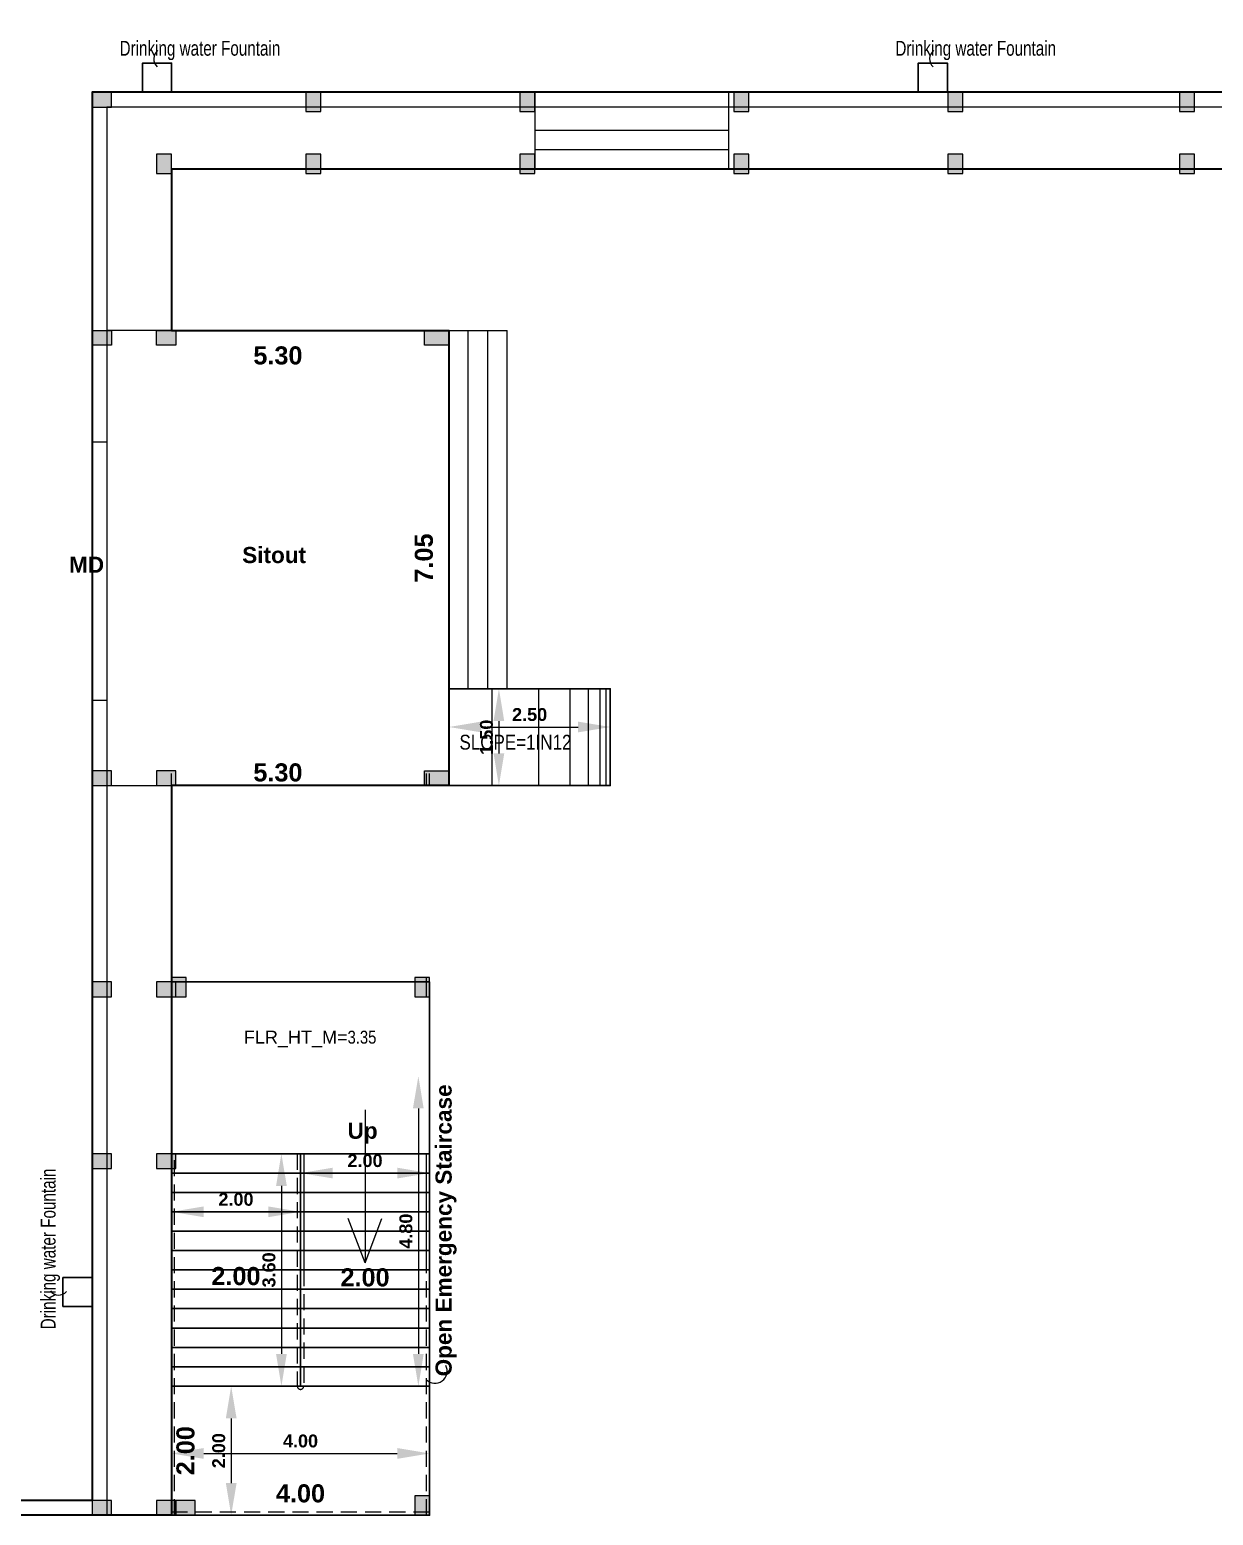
# Model space of a CAD drawing. Header units: metres. Extents: x 0 to 602, y 0 to 196.
# Drawn here: x 313.76 to 332.09, y 68.31 to 91.31 of the extents above; entities that cross this region are included whole.
import ezdxf

# ---------------------------------------------------------------- set-up
doc = ezdxf.new("R2010")
doc.units = ezdxf.units.M
doc.header["$MEASUREMENT"] = 0
doc.linetypes.add('HIDDEN', pattern=[0.375, 0.25, -0.125])
for name, color, linetype, lineweight in [('BLK_1_DA_RAMP_2', 1, 'Continuous', 35), ('BLK_1_FLR_0_BLT_UP_AREA', 4, 'Continuous', 30), ('BLK_1_FLR_0_DRINKING_WATER', 4, 'Continuous', 30), ('BLK_1_FLR_0_FIRESTAIR_1', 1, 'Continuous', 30), ('BLK_1_FLR_0_FIRESTAIR_1_FLIGHT_1', 7, 'Continuous', 30), ('BLK_1_FLR_0_FIRESTAIR_1_FLIGHT_2', 7, 'Continuous', 30), ('BLK_1_FLR_0_FIRESTAIR_1_LANDING_1', 7, 'Continuous', 30)]:
    doc.layers.add(name, color=color, linetype=linetype, lineweight=lineweight)
doc.layers.add('BLK_1_FLR_0_CARPET_AREA', color=10, linetype='Continuous')
doc.styles.add('.5', font='GILC____.TTF', dxfattribs={"height": 0.5})
doc.styles.add('Ar Bold', font='arialbd.ttf')
doc.styles.get("Standard").update_dxf_attribs({"font": 'swissc.ttf', "height": 0.23})
doc.dimstyles.new('$Side open200', dxfattribs={"dimtxt": 1, "dimasz": 0.5, "dimexe": 0.18, "dimexo": 0.0625, "dimgap": 0.09, "dimtad": 1, "dimzin": 4, "dimdsep": 46, "dimtxsty": 'Ar Bold', "dimcen": 0.09, "dimse1": 1, "dimse2": 1, "dimclrd": 252, "dimclrt": 40, "dimadec": 0, "dimazin": 0, "dimtfac": 1, "dimtix": 1, "dimtofl": 0, "dimtmove": 2, "dimatfit": 0, "dimfxl": 0, "dimtzin": 0, "dimarcsym": 0})
doc.dimstyles.new('~dimensions', dxfattribs={"dimtxt": 0.28, "dimasz": 0.17, "dimexe": 0.05, "dimexo": 0.0625, "dimgap": 0.06, "dimtad": 1, "dimzin": 4, "dimdsep": 46, "dimtxsty": 'Ar Bold', "dimcen": 0.09, "dimse1": 1, "dimse2": 1, "dimsd1": 1, "dimsd2": 1, "dimclrt": 4, "dimadec": 0, "dimazin": 0, "dimtfac": 1, "dimtix": 1, "dimtofl": 0, "dimtmove": 2, "dimatfit": 3, "dimfxl": 0, "dimtolj": 1, "dimtzin": 0, "dimarcsym": 0})

# ---------------------------------------------------------------- blocks, each defined once
blk = doc.blocks.new('*D1003')
at = {"layer": 'Defpoints', "color": 0, "linetype": 'Continuous', "lineweight": 30}
for p in [(315.952, 71.879), (317.952, 71.879), (317.952, 71.806)]:
    blk.add_point(p, dxfattribs=at)
at = {"color": 4, "linetype": 'Continuous', "insert": (316.952, 72.009), "char_height": 0.28, "attachment_point": 5, "style": 'Ar Bold'}
blk.add_mtext('\\A1;2.00', dxfattribs=at)
blk = doc.blocks.new('*D880')
at = {"layer": 'Defpoints', "color": 0, "linetype": 'Continuous', "lineweight": 30}
for p in [(317.952, 72.222), (319.952, 72.222), (319.952, 71.786)]:
    blk.add_point(p, dxfattribs=at)
at = {"color": 4, "linetype": 'Continuous', "insert": (318.952, 71.989), "char_height": 0.28, "attachment_point": 5, "style": 'Ar Bold'}
blk.add_mtext('\\A1;2.00', dxfattribs=at)
blk = doc.blocks.new('*D881')
at = {"layer": 'Defpoints', "color": 0, "linetype": 'Continuous', "lineweight": 30}
for p in [(317.272, 70.306), (316.374, 68.306), (317.272, 68.306)]:
    blk.add_point(p, dxfattribs=at)
at = {"color": 4, "linetype": 'Continuous', "insert": (316.171, 69.306), "char_height": 0.28, "attachment_point": 5, "rotation": 90, "style": 'Ar Bold'}
blk.add_mtext('\\A1;2.00', dxfattribs=at)
blk = doc.blocks.new('*D1018')
at = {"layer": 'Defpoints', "color": 0, "linetype": 'Continuous', "lineweight": 30}
for p in [(314.952, 86.656), (320.252, 86.656), (320.252, 86.064)]:
    blk.add_point(p, dxfattribs=at)
at = {"color": 4, "linetype": 'Continuous', "insert": (317.602, 86.267), "char_height": 0.28, "attachment_point": 5, "style": 'Ar Bold'}
blk.add_mtext('\\A1;5.30', dxfattribs=at)
blk = doc.blocks.new('*D1019')
at = {"layer": 'Defpoints', "color": 0, "linetype": 'Continuous', "lineweight": 30}
for p in [(320.068, 86.656), (320.252, 86.656), (320.252, 79.606)]:
    blk.add_point(p, dxfattribs=at)
at = {"color": 4, "linetype": 'Continuous', "insert": (319.865, 83.131), "char_height": 0.28, "attachment_point": 5, "rotation": 90, "style": 'Ar Bold'}
blk.add_mtext('\\A1;7.05', dxfattribs=at)
blk = doc.blocks.new('*D1127')
at = {"layer": 'Defpoints', "color": 0, "linetype": 'Continuous', "lineweight": 30}
for p in [(314.952, 79.606), (314.952, 79.606), (320.252, 79.606)]:
    blk.add_point(p, dxfattribs=at)
at = {"color": 4, "linetype": 'Continuous', "insert": (317.602, 79.809), "char_height": 0.28, "attachment_point": 5, "style": 'Ar Bold'}
blk.add_mtext('\\A1;5.30', dxfattribs=at)
blk = doc.blocks.new('*D1153')
at = {"layer": 'Defpoints', "color": 0, "linetype": 'Continuous', "lineweight": 30}
for p in [(315.952, 68.9), (319.952, 68.9), (319.952, 68.441)]:
    blk.add_point(p, dxfattribs=at)
at = {"color": 4, "linetype": 'Continuous', "insert": (317.952, 68.644), "char_height": 0.28, "attachment_point": 5, "style": 'Ar Bold'}
blk.add_mtext('\\A1;4.00', dxfattribs=at)
blk = doc.blocks.new('*D1270')
at = {"layer": 'BLK_1_DA_RAMP_2', "color": 1, "lineweight": -2, "ltscale": 0.1}
blk.add_line((320.752, 80.514), (322.252, 80.514), dxfattribs=at)
at = {"layer": 'BLK_1_DA_RAMP_2', "color": 1, "linetype": 'Continuous', "lineweight": 30, "ltscale": 0.1}
for points in [[(320.752, 80.598), (320.752, 80.431), (320.252, 80.514)], [(322.252, 80.598), (322.252, 80.431), (322.752, 80.514)]]:
    blk.add_solid(points, dxfattribs=at)
at = {"layer": 'Defpoints', "color": 0, "linetype": 'Continuous', "lineweight": 30, "ltscale": 0.1}
for p in [(320.252, 81.106), (322.752, 81.106), (322.752, 80.514)]:
    blk.add_point(p, dxfattribs=at)
at = {"layer": 'BLK_1_DA_RAMP_2', "color": 1, "linetype": 'Continuous', "lineweight": 30, "ltscale": 0.1, "insert": (321.502, 80.706), "char_height": 0.2, "attachment_point": 5, "style": 'Ar Bold'}
blk.add_mtext('2.50', dxfattribs=at)
blk = doc.blocks.new('*D1271')
at = {"layer": 'BLK_1_DA_RAMP_2', "color": 2, "lineweight": -2, "ltscale": 0.1}
blk.add_line((321.026, 80.606), (321.026, 80.106), dxfattribs=at)
at = {"layer": 'BLK_1_DA_RAMP_2', "color": 2, "linetype": 'Continuous', "lineweight": 30, "ltscale": 0.1}
for points in [[(320.943, 80.606), (321.109, 80.606), (321.026, 81.106)], [(320.943, 80.106), (321.109, 80.106), (321.026, 79.606)]]:
    blk.add_solid(points, dxfattribs=at)
at = {"layer": 'Defpoints', "color": 0, "linetype": 'Continuous', "lineweight": 30, "ltscale": 0.1}
for p in [(320.252, 81.106), (320.252, 79.606), (321.026, 79.606)]:
    blk.add_point(p, dxfattribs=at)
at = {"layer": 'BLK_1_DA_RAMP_2', "color": 2, "linetype": 'Continuous', "lineweight": 30, "ltscale": 0.1, "insert": (320.834, 80.356), "char_height": 0.2, "attachment_point": 5, "rotation": 90, "style": 'Ar Bold'}
blk.add_mtext('1.50', dxfattribs=at)
blk = doc.blocks.new('*D1284')
at = {"layer": 'BLK_1_FLR_0_FIRESTAIR_1_LANDING_1', "color": 2, "lineweight": -2}
blk.add_line((316.878, 69.806), (316.878, 68.806), dxfattribs=at)
at = {"layer": 'BLK_1_FLR_0_FIRESTAIR_1_LANDING_1', "color": 2, "linetype": 'Continuous', "lineweight": 30}
for points in [[(316.795, 69.806), (316.962, 69.806), (316.878, 70.306)], [(316.795, 68.806), (316.962, 68.806), (316.878, 68.306)]]:
    blk.add_solid(points, dxfattribs=at)
at = {"layer": 'Defpoints', "color": 0, "linetype": 'Continuous', "lineweight": 30}
for p in [(315.952, 70.306), (315.952, 68.306), (316.878, 68.306)]:
    blk.add_point(p, dxfattribs=at)
at = {"layer": 'BLK_1_FLR_0_FIRESTAIR_1_LANDING_1', "color": 2, "linetype": 'Continuous', "lineweight": 30, "insert": (316.686, 69.306), "char_height": 0.2, "attachment_point": 5, "rotation": 90, "style": 'Ar Bold'}
blk.add_mtext('2.00', dxfattribs=at)
blk = doc.blocks.new('*D1285')
at = {"layer": 'BLK_1_FLR_0_FIRESTAIR_1_LANDING_1', "color": 1, "lineweight": -2}
blk.add_line((316.452, 69.264), (319.452, 69.264), dxfattribs=at)
at = {"layer": 'BLK_1_FLR_0_FIRESTAIR_1_LANDING_1', "color": 1, "linetype": 'Continuous', "lineweight": 30}
for points in [[(316.452, 69.347), (316.452, 69.18), (315.952, 69.264)], [(319.452, 69.347), (319.452, 69.18), (319.952, 69.264)]]:
    blk.add_solid(points, dxfattribs=at)
at = {"layer": 'Defpoints', "color": 0, "linetype": 'Continuous', "lineweight": 30}
for p in [(315.952, 70.306), (319.952, 70.306), (319.952, 69.264)]:
    blk.add_point(p, dxfattribs=at)
at = {"layer": 'BLK_1_FLR_0_FIRESTAIR_1_LANDING_1', "color": 1, "linetype": 'Continuous', "lineweight": 30, "insert": (317.952, 69.456), "char_height": 0.2, "attachment_point": 5, "style": 'Ar Bold'}
blk.add_mtext('4.00', dxfattribs=at)
blk = doc.blocks.new('*D901')
at = {"layer": 'BLK_1_FLR_0_FIRESTAIR_1_FLIGHT_2', "color": 2, "lineweight": -2}
blk.add_line((316.452, 73.006), (317.452, 73.006), dxfattribs=at)
at = {"layer": 'BLK_1_FLR_0_FIRESTAIR_1_FLIGHT_2', "color": 2, "linetype": 'Continuous', "lineweight": 30}
for points in [[(316.452, 73.089), (316.452, 72.923), (315.952, 73.006)], [(317.452, 73.089), (317.452, 72.923), (317.952, 73.006)]]:
    blk.add_solid(points, dxfattribs=at)
at = {"layer": 'Defpoints', "color": 0, "linetype": 'Continuous', "lineweight": 30}
for p in [(315.952, 73.906), (317.952, 73.906), (317.952, 73.006)]:
    blk.add_point(p, dxfattribs=at)
at = {"layer": 'BLK_1_FLR_0_FIRESTAIR_1_FLIGHT_2', "color": 2, "linetype": 'Continuous', "lineweight": 30, "insert": (316.952, 73.198), "char_height": 0.2, "attachment_point": 5, "style": 'Ar Bold'}
blk.add_mtext('2.00', dxfattribs=at)
blk = doc.blocks.new('*D902')
at = {"layer": 'BLK_1_FLR_0_FIRESTAIR_1_FLIGHT_2', "color": 1, "lineweight": -2}
blk.add_line((317.656, 73.406), (317.656, 70.806), dxfattribs=at)
at = {"layer": 'BLK_1_FLR_0_FIRESTAIR_1_FLIGHT_2', "color": 1, "linetype": 'Continuous', "lineweight": 30}
for points in [[(317.573, 73.406), (317.74, 73.406), (317.656, 73.906)], [(317.573, 70.806), (317.74, 70.806), (317.656, 70.306)]]:
    blk.add_solid(points, dxfattribs=at)
at = {"layer": 'Defpoints', "color": 0, "linetype": 'Continuous', "lineweight": 30}
for p in [(317.952, 73.906), (317.656, 70.306), (317.952, 70.306)]:
    blk.add_point(p, dxfattribs=at)
at = {"layer": 'BLK_1_FLR_0_FIRESTAIR_1_FLIGHT_2', "color": 1, "linetype": 'Continuous', "lineweight": 30, "insert": (317.464, 72.106), "char_height": 0.2, "attachment_point": 5, "rotation": 90, "style": 'Ar Bold'}
blk.add_mtext('3.60', dxfattribs=at)
blk = doc.blocks.new('*D903')
at = {"layer": 'BLK_1_FLR_0_FIRESTAIR_1_FLIGHT_1', "color": 2, "lineweight": -2}
blk.add_line((318.452, 73.606), (319.452, 73.606), dxfattribs=at)
at = {"layer": 'BLK_1_FLR_0_FIRESTAIR_1_FLIGHT_1', "color": 2, "linetype": 'Continuous', "lineweight": 30}
for points in [[(318.452, 73.689), (318.452, 73.523), (317.952, 73.606)], [(319.452, 73.689), (319.452, 73.523), (319.952, 73.606)]]:
    blk.add_solid(points, dxfattribs=at)
at = {"layer": 'Defpoints', "color": 0, "linetype": 'Continuous', "lineweight": 30}
for p in [(317.952, 74.506), (319.952, 74.506), (319.952, 73.606)]:
    blk.add_point(p, dxfattribs=at)
at = {"layer": 'BLK_1_FLR_0_FIRESTAIR_1_FLIGHT_1', "color": 2, "linetype": 'Continuous', "lineweight": 30, "insert": (318.952, 73.798), "char_height": 0.2, "attachment_point": 5, "style": 'Ar Bold'}
blk.add_mtext('2.00', dxfattribs=at)
blk = doc.blocks.new('*D904')
at = {"layer": 'BLK_1_FLR_0_FIRESTAIR_1_FLIGHT_1', "color": 1, "lineweight": -2}
blk.add_line((319.778, 74.606), (319.778, 70.806), dxfattribs=at)
at = {"layer": 'BLK_1_FLR_0_FIRESTAIR_1_FLIGHT_1', "color": 1, "linetype": 'Continuous', "lineweight": 30}
for points in [[(319.694, 74.606), (319.861, 74.606), (319.778, 75.106)], [(319.694, 70.806), (319.861, 70.806), (319.778, 70.306)]]:
    blk.add_solid(points, dxfattribs=at)
at = {"layer": 'Defpoints', "color": 0, "linetype": 'Continuous', "lineweight": 30}
for p in [(319.778, 75.106), (319.778, 70.306), (319.778, 70.306)]:
    blk.add_point(p, dxfattribs=at)
at = {"layer": 'BLK_1_FLR_0_FIRESTAIR_1_FLIGHT_1', "color": 1, "linetype": 'Continuous', "lineweight": 30, "insert": (319.586, 72.706), "char_height": 0.2, "attachment_point": 5, "rotation": 90, "style": 'Ar Bold'}
blk.add_mtext('4.80', dxfattribs=at)

msp = doc.modelspace()

# ---------------------------------------------------------------- hatches: boundary and pattern name
at = {"linetype": 'Continuous', "ltscale": 0.1}
h = msp.add_hatch(color=8, dxfattribs=at)
h.dxf.hatch_style = 1
h.paths.add_polyline_path([(314.722, 90.116), (315.022, 90.116), (315.022, 90.346), (314.722, 90.346)])
h = msp.add_hatch(color=8, dxfattribs=at)
h.dxf.hatch_style = 1
h.paths.add_polyline_path([(318.037, 90.346), (318.037, 90.046), (318.267, 90.046), (318.267, 90.346)])
h = msp.add_hatch(color=8, dxfattribs=at)
h.dxf.hatch_style = 1
h.paths.add_polyline_path([(321.352, 90.346), (321.352, 90.046), (321.582, 90.046), (321.582, 90.346)])
h = msp.add_hatch(color=8, dxfattribs=at)
h.dxf.hatch_style = 1
h.paths.add_polyline_path([(324.667, 90.346), (324.667, 90.046), (324.897, 90.046), (324.897, 90.346)])
h = msp.add_hatch(color=8, dxfattribs=at)
h.dxf.hatch_style = 1
h.paths.add_polyline_path([(327.982, 90.346), (327.982, 90.046), (328.212, 90.046), (328.212, 90.346)])
h = msp.add_hatch(color=8, dxfattribs=at)
h.dxf.hatch_style = 1
h.paths.add_polyline_path([(331.572, 90.346), (331.572, 90.046), (331.802, 90.046), (331.802, 90.346)])
h = msp.add_hatch(color=8, dxfattribs=at)
h.dxf.hatch_style = 1
h.paths.add_polyline_path([(315.722, 89.386), (315.722, 89.086), (315.952, 89.086), (315.952, 89.386)])
h = msp.add_hatch(color=8, dxfattribs=at)
h.dxf.hatch_style = 1
h.paths.add_polyline_path([(318.037, 89.386), (318.037, 89.086), (318.267, 89.086), (318.267, 89.386)])
h = msp.add_hatch(color=8, dxfattribs=at)
h.dxf.hatch_style = 1
h.paths.add_polyline_path([(321.352, 89.386), (321.352, 89.086), (321.582, 89.086), (321.582, 89.386)])
h = msp.add_hatch(color=8, dxfattribs=at)
h.dxf.hatch_style = 1
h.paths.add_polyline_path([(324.667, 89.386), (324.667, 89.086), (324.897, 89.086), (324.897, 89.386)])
h = msp.add_hatch(color=8, dxfattribs=at)
h.dxf.hatch_style = 1
h.paths.add_polyline_path([(327.982, 89.386), (327.982, 89.086), (328.212, 89.086), (328.212, 89.386)])
h = msp.add_hatch(color=8, dxfattribs=at)
h.dxf.hatch_style = 1
h.paths.add_polyline_path([(331.572, 89.386), (331.572, 89.086), (331.802, 89.086), (331.802, 89.386)])
h = msp.add_hatch(color=8, dxfattribs=at)
h.dxf.hatch_style = 1
h.paths.add_polyline_path([(314.722, 86.656), (315.022, 86.656), (315.022, 86.426), (314.722, 86.426)])
h = msp.add_hatch(color=8, dxfattribs=at)
h.dxf.hatch_style = 1
h.paths.add_polyline_path([(315.722, 86.656), (316.022, 86.656), (316.022, 86.426), (315.722, 86.426)])
h = msp.add_hatch(color=8, dxfattribs=at)
h.dxf.hatch_style = 1
h.paths.add_polyline_path([(319.872, 86.656), (320.252, 86.656), (320.252, 86.426), (319.872, 86.426)])
h.paths.add_polyline_path([(319.872, 79.836), (320.252, 79.836), (320.252, 79.606), (319.872, 79.606)])
h = msp.add_hatch(color=8, dxfattribs=at)
h.dxf.hatch_style = 1
h.paths.add_polyline_path([(314.722, 79.606), (315.022, 79.606), (315.022, 79.836), (314.722, 79.836)])
h = msp.add_hatch(color=8, dxfattribs=at)
h.dxf.hatch_style = 1
h.paths.add_polyline_path([(315.722, 79.606), (316.022, 79.606), (316.022, 79.836), (315.722, 79.836)])
h = msp.add_hatch(color=8, dxfattribs=at)
h.dxf.hatch_style = 1
h.paths.add_polyline_path([(315.952, 76.636), (315.952, 76.336), (316.182, 76.336), (316.182, 76.636)])
h = msp.add_hatch(color=8, dxfattribs=at)
h.dxf.hatch_style = 1
h.paths.add_polyline_path([(319.722, 76.636), (319.722, 76.336), (319.952, 76.336), (319.952, 76.636)])
h = msp.add_hatch(color=8, dxfattribs=at)
h.dxf.hatch_style = 1
h.paths.add_polyline_path([(314.722, 76.336), (315.022, 76.336), (315.022, 76.566), (314.722, 76.566)])
h = msp.add_hatch(color=8, dxfattribs=at)
h.dxf.hatch_style = 1
h.paths.add_polyline_path([(315.722, 76.336), (316.022, 76.336), (316.022, 76.566), (315.722, 76.566)])
h = msp.add_hatch(color=8, dxfattribs=at)
h.dxf.hatch_style = 1
h.paths.add_polyline_path([(314.722, 73.676), (315.022, 73.676), (315.022, 73.906), (314.722, 73.906)])
h = msp.add_hatch(color=8, dxfattribs=at)
h.dxf.hatch_style = 1
h.paths.add_polyline_path([(315.722, 73.676), (316.022, 73.676), (316.022, 73.906), (315.722, 73.906)])
h = msp.add_hatch(color=8, dxfattribs=at)
h.dxf.hatch_style = 1
h.paths.add_polyline_path([(319.722, 68.606), (319.722, 68.306), (319.952, 68.306), (319.952, 68.606)])
h = msp.add_hatch(color=8, dxfattribs=at)
h.dxf.hatch_style = 1
h.paths.add_polyline_path([(314.722, 68.306), (315.022, 68.306), (315.022, 68.536), (314.722, 68.536)])
h = msp.add_hatch(color=8, dxfattribs=at)
h.dxf.hatch_style = 1
h.paths.add_polyline_path([(315.722, 68.306), (316.022, 68.306), (316.022, 68.536), (315.722, 68.536)])
h = msp.add_hatch(color=8, dxfattribs=at)
h.dxf.hatch_style = 1
h.paths.add_polyline_path([(316.022, 68.306), (316.322, 68.306), (316.322, 68.536), (316.022, 68.536)])

# ---------------------------------------------------------------- linework, layer by layer
for p, q in [((321.582, 90.346), (314.722, 90.346)), ((314.722, 90.346), (314.722, 84.931)), ((321.582, 90.346), (321.582, 89.156)), ((338.432, 90.346), (324.582, 90.346)), ((324.582, 90.346), (324.582, 89.156)), ((341.952, 90.116), (314.952, 90.116)), ((314.952, 90.116), (314.952, 68.306)), ((321.582, 89.756), (324.582, 89.756)), ((321.582, 89.456), (324.582, 89.456)), ((315.952, 86.656), (315.952, 89.156)), ((315.952, 89.156), (365.302, 89.156)), ((321.582, 89.156), (324.582, 89.156)), ((320.252, 86.656), (321.152, 86.656)), ((320.552, 81.106), (320.552, 86.656)), ((320.852, 81.106), (320.852, 86.656)), ((321.152, 81.106), (321.152, 86.656)), ((314.722, 84.931), (314.952, 84.931)), ((322.752, 81.106), (320.252, 81.106)), ((322.752, 79.606), (322.752, 81.106)), ((314.722, 80.931), (314.722, 68.536)), ((314.722, 80.931), (314.952, 80.931)), ((315.952, 68.306), (315.952, 79.796)), ((319.902, 79.606), (319.902, 79.796)), ((319.952, 79.606), (319.952, 79.796)), ((320.252, 79.606), (322.752, 79.606)), ((319.902, 76.336), (319.902, 76.636)), ((319.952, 76.336), (319.952, 76.636)), ((319.952, 72.106), (319.952, 75.106)), ((317.952, 73.906), (317.952, 72.106)), ((317.952, 73.906), (317.952, 72.106)), ((318.002, 73.906), (318.002, 72.106)), ((319.902, 72.106), (319.902, 73.906)), ((314.722, 68.536), (312.252, 68.536)), ((306.612, 68.306), (314.952, 68.306)), ((314.952, 68.306), (315.952, 68.306))]:
    msp.add_line(p, q, dxfattribs=at)
at = {"color": 6}
for p, q in [((320.252, 86.656), (314.952, 86.656)), ((320.252, 79.606), (320.252, 86.656)), ((314.952, 79.606), (320.252, 79.606))]:
    msp.add_line(p, q, dxfattribs=at)
at = {"color": 8, "linetype": 'Continuous', "ltscale": 0.1}
for p, q in [((320.923, 79.606), (320.923, 81.106)), ((321.644, 79.606), (321.644, 81.106)), ((322.13, 79.606), (322.13, 81.106)), ((322.413, 79.606), (322.413, 81.106)), ((322.597, 79.606), (322.597, 81.106)), ((322.69, 79.606), (322.69, 81.106))]:
    msp.add_line(p, q, dxfattribs=at)
at = {"linetype": 'HIDDEN'}
for p, q in [((319.952, 76.566), (315.952, 76.566)), ((319.952, 75.106), (319.952, 76.336)), ((316.002, 68.306), (316.002, 73.906)), ((317.902, 73.906), (317.902, 70.306)), ((317.902, 73.606), (315.952, 73.606)), ((317.902, 73.306), (315.952, 73.306)), ((317.902, 73.006), (315.952, 73.006)), ((317.902, 72.706), (315.952, 72.706)), ((317.902, 72.406), (315.952, 72.406)), ((317.902, 72.106), (315.952, 72.106)), ((317.952, 72.106), (317.952, 70.306)), ((317.952, 72.106), (317.952, 70.306)), ((318.002, 72.106), (318.002, 70.306)), ((319.902, 68.306), (319.902, 72.106)), ((319.952, 68.306), (319.952, 72.106)), ((317.902, 71.806), (315.952, 71.806)), ((317.902, 71.506), (315.952, 71.506)), ((317.902, 71.206), (315.952, 71.206)), ((317.902, 70.906), (315.952, 70.906)), ((317.902, 70.606), (315.952, 70.606)), ((319.952, 68.356), (315.952, 68.356)), ((319.952, 68.306), (315.952, 68.306))]:
    msp.add_line(p, q, dxfattribs=at)
at = {"linetype": 'Continuous'}
for p, q in [((318.952, 74.584), (318.952, 72.215)), ((318.952, 72.215), (318.691, 72.9)), ((318.952, 72.215), (319.212, 72.9))]:
    msp.add_line(p, q, dxfattribs=at)
at = {"color": 5, "linetype": 'Continuous', "ltscale": 0.1}
for points in [[(314.722, 90.116), (315.022, 90.116), (315.022, 90.346), (314.722, 90.346)], [(318.037, 90.346), (318.037, 90.046), (318.267, 90.046), (318.267, 90.346)], [(321.352, 90.346), (321.352, 90.046), (321.582, 90.046), (321.582, 90.346)], [(324.667, 90.346), (324.667, 90.046), (324.897, 90.046), (324.897, 90.346)], [(327.982, 90.346), (327.982, 90.046), (328.212, 90.046), (328.212, 90.346)], [(331.572, 90.346), (331.572, 90.046), (331.802, 90.046), (331.802, 90.346)], [(315.722, 89.386), (315.722, 89.086), (315.952, 89.086), (315.952, 89.386)], [(318.037, 89.386), (318.037, 89.086), (318.267, 89.086), (318.267, 89.386)], [(321.352, 89.386), (321.352, 89.086), (321.582, 89.086), (321.582, 89.386)], [(324.667, 89.386), (324.667, 89.086), (324.897, 89.086), (324.897, 89.386)], [(327.982, 89.386), (327.982, 89.086), (328.212, 89.086), (328.212, 89.386)], [(331.572, 89.386), (331.572, 89.086), (331.802, 89.086), (331.802, 89.386)], [(314.722, 86.656), (315.022, 86.656), (315.022, 86.426), (314.722, 86.426)], [(315.722, 86.656), (316.022, 86.656), (316.022, 86.426), (315.722, 86.426)], [(319.872, 86.656), (320.252, 86.656), (320.252, 86.426), (319.872, 86.426)], [(314.722, 79.606), (315.022, 79.606), (315.022, 79.836), (314.722, 79.836)], [(315.722, 79.606), (316.022, 79.606), (316.022, 79.836), (315.722, 79.836)], [(319.872, 79.836), (320.252, 79.836), (320.252, 79.606), (319.872, 79.606)], [(315.952, 76.636), (315.952, 76.336), (316.182, 76.336), (316.182, 76.636)], [(319.722, 76.636), (319.722, 76.336), (319.952, 76.336), (319.952, 76.636)], [(314.722, 76.336), (315.022, 76.336), (315.022, 76.566), (314.722, 76.566)], [(315.722, 76.336), (316.022, 76.336), (316.022, 76.566), (315.722, 76.566)], [(314.722, 73.676), (315.022, 73.676), (315.022, 73.906), (314.722, 73.906)], [(315.722, 73.676), (316.022, 73.676), (316.022, 73.906), (315.722, 73.906)], [(319.722, 68.606), (319.722, 68.306), (319.952, 68.306), (319.952, 68.606)], [(314.722, 68.306), (315.022, 68.306), (315.022, 68.536), (314.722, 68.536)], [(315.722, 68.306), (316.022, 68.306), (316.022, 68.536), (315.722, 68.536)], [(316.022, 68.306), (316.322, 68.306), (316.322, 68.536), (316.022, 68.536)]]:
    msp.add_lwpolyline(points, close=True, dxfattribs=at)
at = {"color": 6}
msp.add_lwpolyline([(314.722, 71.541), (314.722, 71.991), (314.272, 71.991), (314.272, 71.541)], close=True, dxfattribs=at)
at = {"linetype": 'Continuous', "ltscale": 0.1}
for centre, start, end in [((315.839, 90.861), 126.5193, 228.8221), ((327.859, 90.861), 126.5193, 228.8221), ((314.206, 71.877), 216.5193, 318.8221)]:
    msp.add_arc(centre, 0.161, start, end, dxfattribs=at)
at = {"linetype": 'Continuous'}
msp.add_arc((320.037, 70.539), 0.188, 223.7727, 28.3568, dxfattribs=at)
at = {"linetype": 'HIDDEN'}
msp.add_arc((317.952, 70.306), 0.05, 180, 0, dxfattribs=at)
at = {"layer": 'BLK_1_DA_RAMP_2', "color": 1, "linetype": 'Continuous', "lineweight": 30, "ltscale": 0.1}
msp.add_lwpolyline([(320.252, 81.106), (322.752, 81.106), (322.752, 79.606), (320.252, 79.606)], close=True, dxfattribs=at)
at = {"layer": 'BLK_1_FLR_0_BLT_UP_AREA', "color": 26, "lineweight": 35}
msp.add_lwpolyline([(306.612, 98.416), (365.302, 98.416), (365.302, 89.156), (315.952, 89.156), (315.952, 86.656), (320.252, 86.656), (320.252, 79.606), (315.952, 79.606), (315.952, 68.306), (306.612, 68.306)], close=True, dxfattribs=at)
at = {"layer": 'BLK_1_FLR_0_CARPET_AREA', "color": 26, "lineweight": 35}
msp.add_lwpolyline([(342.182, 90.346), (314.722, 90.346), (314.722, 68.536), (312.252, 68.536)], dxfattribs=at)
at = {"layer": 'BLK_1_FLR_0_DRINKING_WATER', "color": 7, "lineweight": 30}
for points in [[(315.504, 90.346), (315.954, 90.346), (315.954, 90.796), (315.504, 90.796)], [(315.504, 90.796), (315.954, 90.796), (315.954, 90.346), (315.504, 90.346)], [(327.524, 90.346), (327.974, 90.346), (327.974, 90.796), (327.524, 90.796)], [(327.524, 90.796), (327.974, 90.796), (327.974, 90.346), (327.524, 90.346)], [(314.272, 71.991), (314.722, 71.991), (314.722, 71.541), (314.272, 71.541)]]:
    msp.add_lwpolyline(points, close=True, dxfattribs=at)
at = {"layer": 'BLK_1_FLR_0_FIRESTAIR_1', "color": 1, "linetype": 'Continuous', "lineweight": 30}
msp.add_lwpolyline([(319.952, 68.306), (315.952, 68.306), (315.952, 76.566), (319.952, 76.566)], close=True, dxfattribs=at)
at = {"layer": 'BLK_1_FLR_0_FIRESTAIR_1_FLIGHT_1', "color": 7, "linetype": 'Continuous', "lineweight": 30}
for p, q in [((319.952, 73.906), (317.952, 73.906)), ((319.952, 73.606), (317.952, 73.606)), ((319.952, 73.306), (317.952, 73.306)), ((319.952, 73.006), (317.952, 73.006)), ((319.952, 72.706), (317.952, 72.706)), ((319.952, 72.406), (317.952, 72.406)), ((319.952, 72.106), (317.952, 72.106)), ((319.952, 71.806), (317.952, 71.806)), ((319.952, 71.506), (317.952, 71.506)), ((319.952, 71.206), (317.952, 71.206)), ((319.952, 70.906), (317.952, 70.906)), ((319.952, 70.606), (317.952, 70.606))]:
    msp.add_line(p, q, dxfattribs=at)
msp.add_lwpolyline([(317.952, 73.906), (319.952, 73.906), (319.952, 70.306), (317.952, 70.306)], close=True, dxfattribs=at)
at = {"layer": 'BLK_1_FLR_0_FIRESTAIR_1_FLIGHT_2', "color": 7, "linetype": 'Continuous', "lineweight": 30}
for p, q in [((317.952, 73.606), (315.952, 73.606)), ((317.952, 73.306), (315.952, 73.306)), ((317.952, 73.006), (315.952, 73.006)), ((317.952, 72.706), (315.952, 72.706)), ((317.952, 72.406), (315.952, 72.406)), ((317.952, 72.106), (315.952, 72.106)), ((317.952, 71.806), (315.952, 71.806)), ((317.952, 71.506), (315.952, 71.506)), ((317.952, 71.206), (315.952, 71.206)), ((317.952, 70.906), (315.952, 70.906)), ((317.952, 70.606), (315.952, 70.606))]:
    msp.add_line(p, q, dxfattribs=at)
msp.add_lwpolyline([(315.952, 73.906), (317.952, 73.906), (317.952, 70.306), (315.952, 70.306)], close=True, dxfattribs=at)
at = {"layer": 'BLK_1_FLR_0_FIRESTAIR_1_LANDING_1', "color": 7, "linetype": 'Continuous', "lineweight": 30}
msp.add_lwpolyline([(315.952, 70.306), (319.952, 70.306), (319.952, 68.306), (315.952, 68.306)], close=True, dxfattribs=at)

# ---------------------------------------------------------------- texts
for s, height, style, p in [('Drinking water Fountain', 0.23, '.5', (315.149, 90.911)), ('Drinking water Fountain', 0.23, '.5', (327.169, 90.911)), ('Sitout', 0.25, 'Ar Bold', (317.049, 83.053)), ('MD', 0.25, 'Ar Bold', (314.366, 82.903)), ('Up', 0.25, 'Ar Bold', (318.681, 74.137))]:
    msp.add_text(s, height=height, dxfattribs=dict(style=style)).set_placement(p)
for s, height, style, p in [('Open Emergency Staircase', 0.25, 'Ar Bold', (320.294, 70.457)), ('Drinking water Fountain', 0.23, '.5', (314.157, 71.186))]:
    msp.add_text(s, height=height, rotation=90, dxfattribs=dict(style=style)).set_placement(p)
at = {"layer": 'BLK_1_DA_RAMP_2', "color": 1, "linetype": 'Continuous', "lineweight": 30, "ltscale": 0.1, "insert": (320.415, 80.394), "char_height": 0.23, "attachment_point": 1}
msp.add_mtext_dynamic_manual_height_columns('SLOPE=1IN12', width=0.66487, gutter_width=1.15, heights=[0], dxfattribs=at)
at = {"layer": 'BLK_1_FLR_0_FIRESTAIR_1', "color": 1, "linetype": 'Continuous', "lineweight": 30, "insert": (318.101, 75.811), "char_height": 0.2, "width": 2.4, "attachment_point": 2, "rotation": 359.9736}
msp.add_mtext('{\\fArial CE|b0|i0|c238|p34;FLR_HT_M=}3.35', dxfattribs=at)

# ---------------------------------------------------------------- dimensions: what is measured, and where the dimension line sits
at = {"linetype": 'Continuous'}
for p1, p2, distance, picture, middle in [((314.952, 86.656), (320.252, 86.656), -0.592, '*D1018', (317.602, 86.267)), ((320.252, 79.606), (320.252, 86.656), 0.183, '*D1019', (319.865, 83.131)), ((320.252, 79.606), (314.952, 79.606), 0, '*D1127', (317.602, 79.809)), ((315.952, 71.879), (317.952, 71.879), -0.073, '*D1003', (316.952, 72.009)), ((317.952, 72.222), (319.952, 72.222), -0.436, '*D880', (318.952, 71.989)), ((317.272, 70.306), (317.272, 68.306), -0.898, '*D881', (316.171, 69.306)), ((315.952, 68.9), (319.952, 68.9), -0.458, '*D1153', (317.952, 68.644))]:
    dim = msp.add_aligned_dim(p1=p1, p2=p2, distance=distance, dimstyle='~dimensions', dxfattribs=at)
    dim.commit()
    dim.dimension.update_dxf_attribs({"geometry": picture, "text_midpoint": middle})
at = {"layer": 'BLK_1_DA_RAMP_2', "color": 1, "linetype": 'Continuous', "lineweight": 30, "ltscale": 0.1}
dim = msp.add_aligned_dim(p1=(320.252, 81.106), p2=(322.752, 81.106), distance=-0.592, dimstyle='$Side open200', override={"dimtxt": 0.2, "dimclrd": 1, "dimclrt": 1, "dimfxl": 0.05, "dimfxlon": 1, "dimarcsym": 1}, dxfattribs=at)
dim.commit()
dim.dimension.update_dxf_attribs({"geometry": '*D1270', "text_midpoint": (321.502, 80.706)})
at = {"layer": 'BLK_1_DA_RAMP_2', "color": 2, "linetype": 'Continuous', "lineweight": 30, "ltscale": 0.1}
dim = msp.add_aligned_dim(p1=(320.252, 81.106), p2=(320.252, 79.606), distance=0.774, dimstyle='$Side open200', override={"dimtxt": 0.2, "dimclrd": 2, "dimclrt": 2, "dimfxl": 0.05, "dimfxlon": 1, "dimarcsym": 1}, dxfattribs=at)
dim.commit()
dim.dimension.update_dxf_attribs({"geometry": '*D1271', "text_midpoint": (320.834, 80.356)})
at = {"layer": 'BLK_1_FLR_0_FIRESTAIR_1_FLIGHT_1', "color": 1, "linetype": 'Continuous', "lineweight": 30}
dim = msp.add_aligned_dim(p1=(319.778, 75.106), p2=(319.778, 70.306), distance=0, dimstyle='$Side open200', override={"dimtxt": 0.2, "dimclrd": 1, "dimclrt": 1, "dimfxl": 0.05, "dimfxlon": 1, "dimarcsym": 1}, dxfattribs=at)
dim.commit()
dim.dimension.update_dxf_attribs({"geometry": '*D904', "text_midpoint": (319.586, 72.706)})
at = {"layer": 'BLK_1_FLR_0_FIRESTAIR_1_FLIGHT_1', "color": 2, "linetype": 'Continuous', "lineweight": 30}
dim = msp.add_aligned_dim(p1=(317.952, 74.506), p2=(319.952, 74.506), distance=-0.9, dimstyle='$Side open200', override={"dimtxt": 0.2, "dimclrd": 2, "dimclrt": 2, "dimfxl": 0.05, "dimfxlon": 1, "dimarcsym": 1}, dxfattribs=at)
dim.commit()
dim.dimension.update_dxf_attribs({"geometry": '*D903', "text_midpoint": (318.952, 73.798)})
at = {"layer": 'BLK_1_FLR_0_FIRESTAIR_1_FLIGHT_2', "color": 2, "linetype": 'Continuous', "lineweight": 30}
dim = msp.add_aligned_dim(p1=(315.952, 73.906), p2=(317.952, 73.906), distance=-0.9, dimstyle='$Side open200', override={"dimtxt": 0.2, "dimclrd": 2, "dimclrt": 2, "dimfxl": 0.05, "dimfxlon": 1, "dimarcsym": 1}, dxfattribs=at)
dim.commit()
dim.dimension.update_dxf_attribs({"geometry": '*D901', "text_midpoint": (316.952, 73.198)})
at = {"layer": 'BLK_1_FLR_0_FIRESTAIR_1_FLIGHT_2', "color": 1, "linetype": 'Continuous', "lineweight": 30}
dim = msp.add_aligned_dim(p1=(317.952, 73.906), p2=(317.952, 70.306), distance=-0.295, dimstyle='$Side open200', override={"dimtxt": 0.2, "dimclrd": 1, "dimclrt": 1, "dimfxl": 0.05, "dimfxlon": 1, "dimarcsym": 1}, dxfattribs=at)
dim.commit()
dim.dimension.update_dxf_attribs({"geometry": '*D902', "text_midpoint": (317.464, 72.106)})
at = {"layer": 'BLK_1_FLR_0_FIRESTAIR_1_LANDING_1', "color": 2, "linetype": 'Continuous', "lineweight": 30}
dim = msp.add_aligned_dim(p1=(315.952, 70.306), p2=(315.952, 68.306), distance=0.927, dimstyle='$Side open200', override={"dimtxt": 0.2, "dimclrd": 2, "dimclrt": 2, "dimfxl": 0.05, "dimfxlon": 1, "dimarcsym": 1}, dxfattribs=at)
dim.commit()
dim.dimension.update_dxf_attribs({"geometry": '*D1284', "text_midpoint": (316.686, 69.306)})
at = {"layer": 'BLK_1_FLR_0_FIRESTAIR_1_LANDING_1', "color": 1, "linetype": 'Continuous', "lineweight": 30}
dim = msp.add_aligned_dim(p1=(315.952, 70.306), p2=(319.952, 70.306), distance=-1.042, dimstyle='$Side open200', override={"dimtxt": 0.2, "dimclrd": 1, "dimclrt": 1, "dimfxl": 0.05, "dimfxlon": 1, "dimarcsym": 1}, dxfattribs=at)
dim.commit()
dim.dimension.update_dxf_attribs({"geometry": '*D1285', "text_midpoint": (317.952, 69.456)})

doc.saveas('drawing.dxf')
